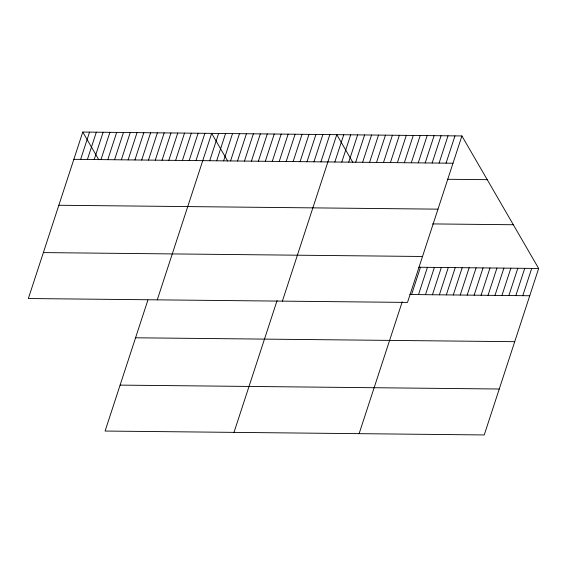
<?xml version="1.0" encoding="UTF-8"?>
<svg xmlns="http://www.w3.org/2000/svg" width="567" height="567" viewBox="0 0 567 567"><rect width="100%" height="100%" fill="white"/><g stroke="black" fill="none" stroke-linecap="round" stroke-linejoin="round"><path stroke-width="0.85" d="M82.761 132.054L28.35 298.525L407.503 302.417L461.914 135.952L82.761 132.054L98.8 159.752M80.627 159.398L89.543 132.125M87.417 159.469L96.326 132.196M94.2 159.54L103.116 132.267M100.983 159.603L109.899 132.338M107.773 159.674L116.682 132.409M114.555 159.745L123.471 132.472M121.338 159.816L130.254 132.543M128.128 159.887L137.037 132.614M134.911 159.958L143.82 132.685M141.693 160.022L150.609 132.756M148.476 160.092L157.392 132.827M155.266 160.163L164.175 132.891M162.049 160.234L170.965 132.962M168.831 160.305L177.747 133.032M175.621 160.376L184.53 133.103M182.404 160.44L191.32 133.174M189.187 160.511L198.103 133.245M147.902 300.056L105.086 431.048L484.239 434.946L538.65 268.474L461.914 135.952M195.976 160.581L204.885 133.309M157.265 299.844L211.668 133.38L227.707 161.078M209.712 160.723L218.621 133.451M216.658 160.794L225.574 133.521M223.611 160.865L232.527 133.592M230.563 160.936L239.48 133.67M237.516 161.007L246.425 133.741M244.462 161.078L253.378 133.812M251.415 161.148L260.331 133.883M258.368 161.219L267.284 133.954M265.321 161.297L274.23 134.025M272.273 161.368L281.182 134.095M279.219 161.439L288.135 134.166M286.172 161.51L295.088 134.237M293.125 161.581L302.034 134.308M300.078 161.652L308.987 134.379M307.023 161.723L315.939 134.45M313.976 161.793L322.892 134.521M320.929 161.864L329.838 134.599M234.001 432.373L277.079 300.56M282.38 301.134L336.791 134.67L352.83 162.368M334.828 162.006L343.744 134.74M341.781 162.077L350.697 134.811M348.733 162.148L357.642 134.882M355.686 162.219L364.595 134.953M362.632 162.297L371.548 135.024M369.585 162.368L378.501 135.095M376.538 162.438L385.454 135.166M383.49 162.509L392.399 135.237M390.436 162.58L399.352 135.307M397.389 162.651L406.305 135.378M404.342 162.722L413.258 135.449M411.295 162.793L420.204 135.52M418.248 162.864L427.157 135.598M425.193 162.935L434.109 135.669M432.146 163.005L441.062 135.74M439.099 163.076L448.008 135.811M446.052 163.147L454.961 135.882M359.124 433.656L402.201 301.842M411.564 294.535L420.48 267.263M418.517 294.606L427.433 267.333M425.47 294.677L434.386 267.404M432.423 294.748L441.332 267.475M439.368 294.819L448.284 267.553M446.321 294.89L455.237 267.624M453.274 294.96L462.19 267.695M460.227 295.031L469.136 267.766M467.18 295.102L476.089 267.837M474.125 295.173L483.041 267.907M481.078 295.251L489.994 267.978M488.031 295.322L496.94 268.049M494.984 295.393L503.893 268.12M501.93 295.464L510.846 268.191M508.882 295.535L517.799 268.262M515.835 295.605L524.744 268.333M522.788 295.676L531.697 268.404M73.845 159.327L452.998 163.218M447.264 179.278L487.237 179.682M58.833 205.261L437.986 209.152M432.522 223.915L513.326 224.745M43.361 252.591L422.521 256.482M418.744 267.248L538.65 268.474M409.828 294.514L529.734 295.747M135.57 337.79L514.723 341.681M120.098 385.113L499.258 389.005"/></g></svg>
